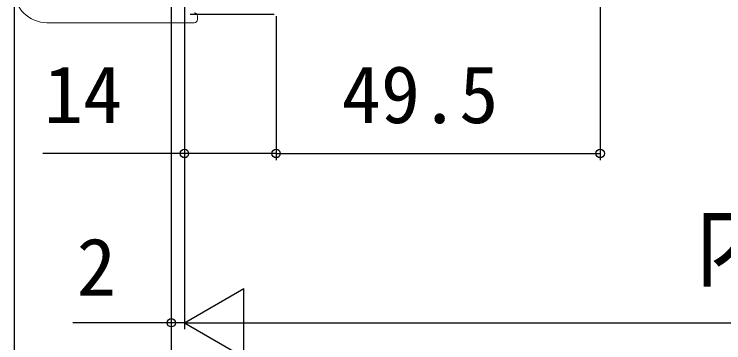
# Model space of a CAD drawing. Units: millimetres, scale not verified. Extents: x -525 to 525, y -782 to 777.
# Drawn here: x -174 to -65.6, y -544.4 to -494.2 of the extents above; entities that cross this region are included whole.
import ezdxf
from ezdxf.enums import TextEntityAlignment as Align

# ---------------------------------------------------------------- set-up
doc = ezdxf.new("R2010")
doc.units = ezdxf.units.MM
doc.header["$LTSCALE"] = 4
doc.layers.add('0-1_USER_PVC1', color=30, linetype='Continuous', lineweight=18)
doc.layers.add('0-5_YKK_13', color=4, linetype='Continuous')
doc.layers.add('0-7_YKK_D', color=6, linetype='Continuous')
doc.styles.add('ＭＳ ゴシック', font='')
doc.styles.get('ＭＳ ゴシック').set_extended_font_data('MS Gothic')

msp = doc.modelspace()

# ---------------------------------------------------------------- linework, layer by layer
at = {"layer": '0-1_USER_PVC1'}
for p, q in [((-145.999, -494.5), (-145.999, -495)), ((-146.499, -495.5), (-168.999, -495.5))]:
    msp.add_line(p, q, dxfattribs=at)
for centre, radius, start, end in [((-168.999, -490.5), 5, 180.00003, 270.00004), ((-146.499, -494.5), 0.5, 0, 90), ((-146.499, -495), 0.5, 270, 0)]:
    msp.add_arc(centre, radius, start, end, dxfattribs=at)
at = {"layer": '0-5_YKK_13'}
msp.add_line((-147.101, -494.2), (-134.298, -494.2), dxfattribs=at)
at = {"layer": '0-7_YKK_D'}
for p, q in [((-149.999, -433.5), (-149.999, -542.372)), ((-84.501, -459.8), (-84.501, -516.5)), ((-149.999, -469.547), (-149.999, -567.372)), ((-149.999, -469.547), (-149.999, -567.372)), ((-147.999, -470.375), (-147.999, -542.372)), ((-173.999, -491.5), (-173.999, -567.372)), ((-148.001, -494), (-148.001, -516.5)), ((-148.001, -494), (-148.001, -542.372)), ((-133.999, -494.5), (-133.999, -516.5)), ((-133.999, -494.5), (-133.999, -516.5)), ((-133.999, -515.5), (-84.501, -515.5)), ((-148.001, -541.372), (-138.907, -536.122)), ((-138.907, -546.622), (-138.907, -536.122)), ((-149.999, -541.372), (-165.054, -541.372)), ((-147.999, -541.372), (-149.999, -541.372)), ((-148.001, -541.372), (-138.907, -546.622)), ((-148.001, -541.372), (-129.814, -541.372)), ((-147.999, -541.372), (-145.449, -541.372)), ((-137.501, -541.372), (142.499, -541.372))]:
    msp.add_line(p, q, dxfattribs=at)
msp.add_lwpolyline([(-133.999, -515.5), (-148.001, -515.5), (-169.619, -515.5)], dxfattribs=at)
for centre in [(-148.001, -515.5), (-133.999, -515.5), (-133.999, -515.5), (-84.501, -515.5), (-149.999, -541.372)]:
    msp.add_circle(centre, 0.637, dxfattribs=at)

# ---------------------------------------------------------------- texts
at = {"layer": '0-7_YKK_D', "style": 'ＭＳ ゴシック'}
for s, height, p in [('14', 8.798, (-169.46, -513.5)), ('49.5', 8.798, (-123.977, -513.5)), ('内窓W＝KW－4', 11, (-70.199, -537.924)), ('2', 8.798, (-164.44, -539.872))]:
    msp.add_text(s, height=height, dxfattribs=at).set_placement(p, align=Align.BOTTOM_LEFT)

doc.saveas('drawing.dxf')
